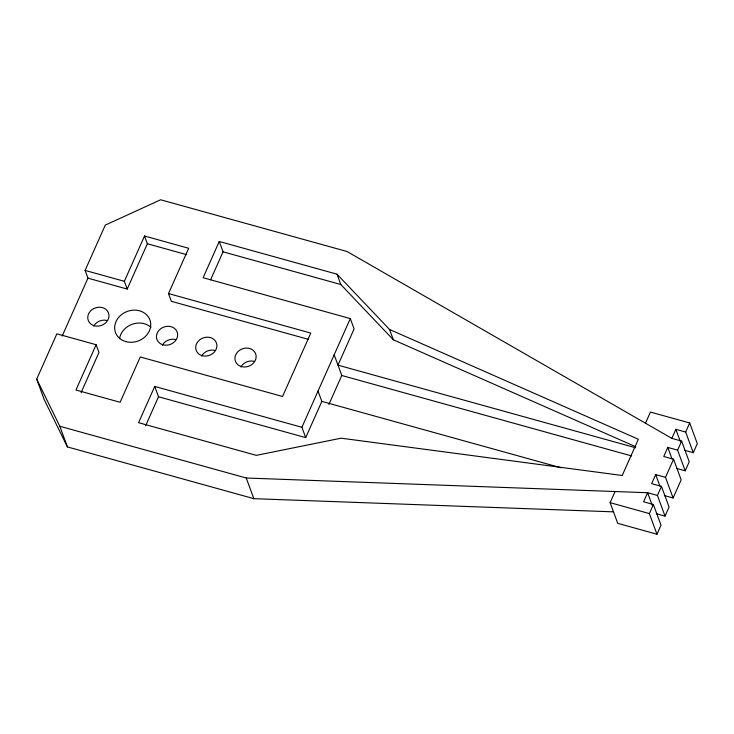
<?xml version="1.0" encoding="UTF-8"?>
<svg xmlns="http://www.w3.org/2000/svg" width="734" height="734" viewBox="0 0 734 734"><rect width="100%" height="100%" fill="white"/><g stroke="black" fill="none" stroke-linecap="round" stroke-linejoin="round"><path stroke-width="1.1" d="M613.514 511.855L253.854 498.67L67.418 446.914L44.297 399.782L36.7 379.129L56.867 333.832L96.117 344.723L98.962 352.467L81.089 392.617M62.197 335.998L87.952 278.158L85.098 270.415L105.265 225.118L160.645 199.776L347.081 251.523L671.821 438.372L681.629 441.097L689.235 461.75L685.198 470.815L676.482 468.393M96.117 344.723L75.951 390.02L120.101 402.278L140.267 356.981L282.553 396.479L310.785 333.062L168.508 293.563L188.666 248.266L144.515 236.009L124.349 281.305L127.202 289.058L87.952 278.158M127.202 289.058L147.36 243.761L144.515 236.009M154.718 386.442L158.516 396.764L305.702 437.62L301.903 427.298L154.718 386.442L138.588 422.674L256.331 455.364L341.154 438.189L622.221 475.494L638.351 439.262L389.552 329.474L336.998 274.177L219.246 241.486L203.116 277.727L350.301 318.584L354.1 328.915L337.97 365.147L635.534 447.749M145.616 425.757L158.516 396.764M210.603 279.773L223.053 251.817L219.246 241.486M301.903 427.298L350.301 318.584M305.702 437.62L321.841 401.388L318.033 391.057M328.86 404.471L341.769 375.478L334.172 354.825M656.315 513.69L665.032 516.103L657.435 495.45L647.617 492.725L643.59 501.79L653.398 504.515L661.004 525.168L656.967 534.224L617.716 523.333L610.119 502.671L615.074 491.532M645.489 423.224L650.452 412.077L689.703 422.977L697.3 443.63L693.263 452.694L684.547 450.272M664.38 495.569L673.096 497.991L665.499 477.329L655.691 474.604L651.654 483.669L661.472 486.394L669.069 507.047L665.032 516.103M685.198 470.815L677.601 450.153L667.784 447.428L663.756 456.493L673.564 459.218L681.17 479.871L673.096 497.991M671.821 438.372L675.858 429.307L685.666 432.032L693.263 452.694M656.967 534.224L649.37 513.571L653.398 504.515M657.435 495.45L661.472 486.394M665.499 477.329L673.564 459.218M677.601 450.153L681.629 441.097M685.666 432.032L689.703 422.977M36.7 379.129L59.812 426.261L246.248 478.008L647.617 492.725L652.177 505.12M223.053 251.817L340.796 284.498L393.351 339.805L635.883 446.822M147.36 243.761L186.61 254.652M85.098 270.415L124.349 281.305M308.115 339.273L171.352 301.307L168.508 293.563M341.769 375.478L631.625 455.942M321.841 401.388L560.996 467.778M610.119 502.671L649.37 513.571M675.858 429.307L680.418 441.703M667.784 447.428L671.968 458.796M655.691 474.604L659.866 485.972M389.552 329.474L393.351 339.805M336.998 274.177L340.796 284.498M246.248 478.008L253.854 498.67M59.812 426.261L67.418 446.914M93.686 326.089A10.781 9.267 -20.2 0 1 107.146 320.529M162.379 345.154A10.781 9.267 -20.2 0 1 175.83 339.594M201.621 356.045A10.781 9.267 -20.2 0 1 215.08 350.485M240.871 366.945A10.781 9.267 -20.2 0 1 254.331 361.385M119.569 338.631A18.322 15.753 -20.2 0 1 132.175 324.272A18.322 15.753 -20.2 0 1 150.984 327.355M163.012 344.806A10.781 9.267 -20.2 0 0 177.564 333.575A10.781 9.267 -20.2 0 0 160.572 328.85A10.781 9.267 -20.2 0 0 163.012 344.806M94.328 325.74A10.781 9.267 -20.2 0 0 108.88 314.51A10.781 9.267 -20.2 0 0 91.878 309.785A10.781 9.267 -20.2 0 0 94.328 325.74M241.514 366.596A10.781 9.267 -20.2 0 0 256.065 355.366A10.781 9.267 -20.2 0 0 239.064 350.641A10.781 9.267 -20.2 0 0 241.514 366.596M202.263 355.696A10.781 9.267 -20.2 0 0 216.814 344.466A10.781 9.267 -20.2 0 0 199.813 339.75A10.781 9.267 -20.2 0 0 202.263 355.696M125.853 341.613A18.322 15.753 -20.2 0 0 150.58 322.52A18.322 15.753 -20.2 0 0 121.688 314.501A18.322 15.753 -20.2 0 0 125.853 341.613"/></g></svg>
